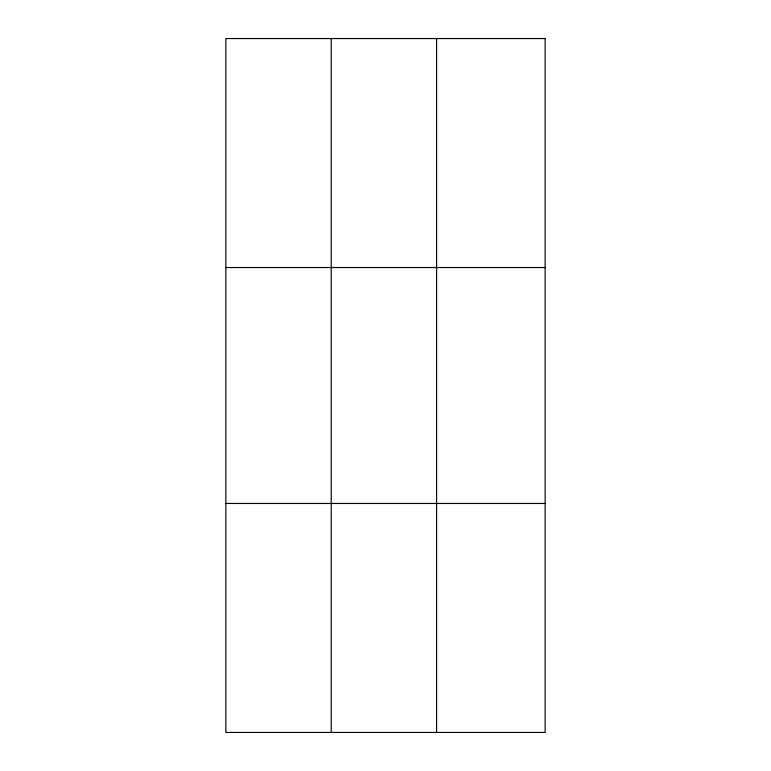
<?xml version="1.0" encoding="UTF-8"?>
<svg xmlns="http://www.w3.org/2000/svg" width="771" height="771" viewBox="0 0 771 771"><rect width="100%" height="100%" fill="white"/><g stroke="black" fill="none" stroke-linecap="round" stroke-linejoin="round"><path stroke-width="1.16" d="M331.222 38.55L331.222 732.45M436.588 38.55L436.588 732.45M225.855 267.537L545.145 267.537M225.855 503.463L545.145 503.463M545.145 38.55L545.145 732.45L225.855 732.45L225.855 38.55L545.145 38.55"/></g></svg>
